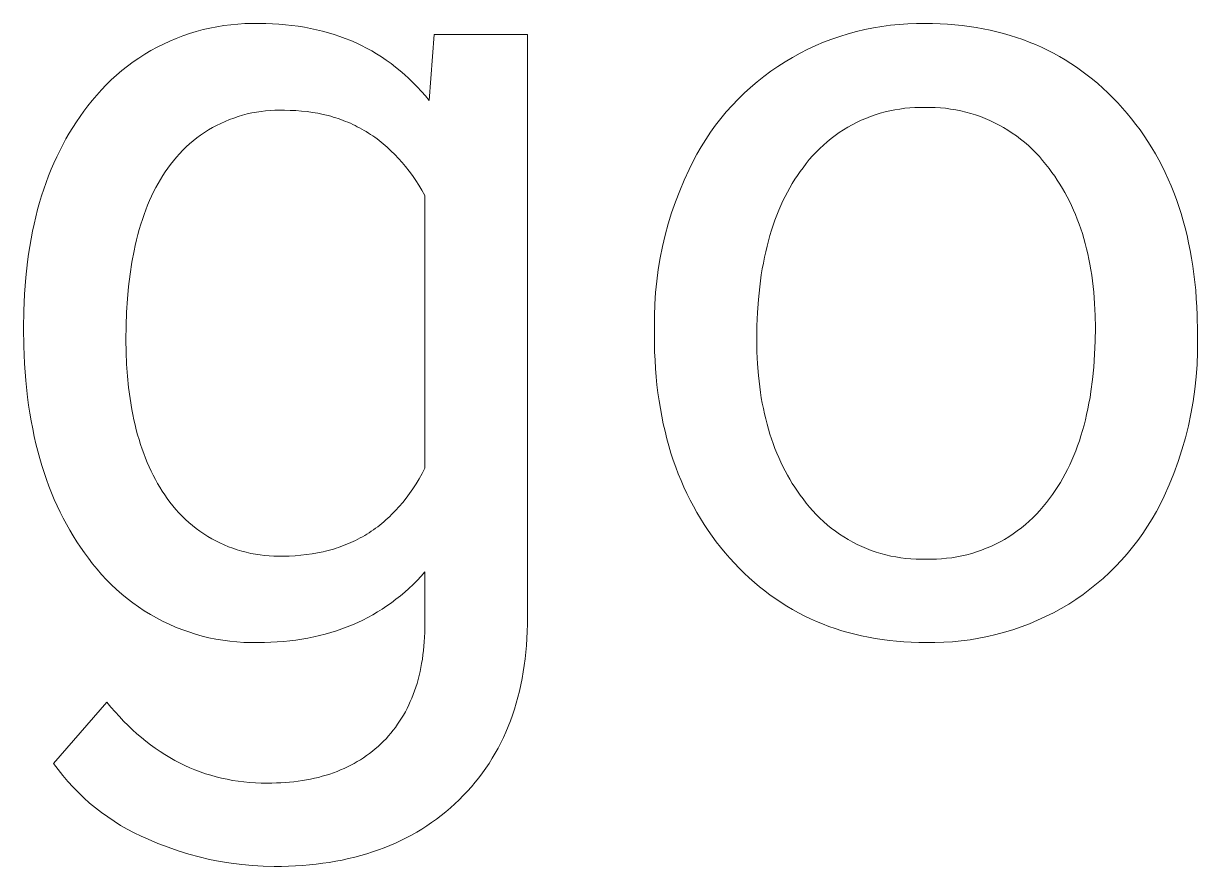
# Model space of a CAD drawing. Header units: millimetres. Extents: x -2542 to 6192, y -257 to 5845.
# Drawn here: x 3868.1 to 3989, y 409.4 to 496.2 of the extents above; entities that cross this region are included whole.
import ezdxf

# ---------------------------------------------------------------- set-up
doc = ezdxf.new("R2010")
doc.units = ezdxf.units.MM
doc.header["$MEASUREMENT"] = 0
doc.layers.add('Domyślny', color=7, linetype='Continuous', true_color=0x000000)

msp = doc.modelspace()

# ---------------------------------------------------------------- linework, layer by layer
at = {"layer": 'Domyślny', "color": 18, "lineweight": 15, "true_color": 0x000000}
for p, q in [((3887.31, 495.72), (3888.02, 495.86)), ((3888.02, 495.86), (3888.74, 495.98)), ((3888.74, 495.98), (3889.46, 496.07)), ((3889.46, 496.07), (3890.18, 496.13)), ((3890.18, 496.13), (3890.91, 496.18)), ((3890.91, 496.18), (3891.63, 496.19)), ((3891.63, 496.19), (3892.36, 496.19)), ((3892.36, 496.19), (3893.06, 496.18)), ((3893.06, 496.18), (3893.75, 496.16)), ((3893.75, 496.16), (3894.42, 496.12)), ((3894.42, 496.12), (3895.09, 496.06)), ((3895.09, 496.06), (3895.75, 495.99)), ((3895.75, 495.99), (3896.4, 495.91)), ((3896.4, 495.91), (3897.04, 495.8)), ((3955.66, 495.75), (3956.54, 495.9)), ((3956.54, 495.9), (3957.42, 496.01)), ((3957.42, 496.01), (3958.31, 496.1)), ((3958.31, 496.1), (3959.2, 496.16)), ((3959.2, 496.16), (3960.09, 496.19)), ((3960.09, 496.19), (3960.98, 496.19)), ((3960.98, 496.19), (3961.76, 496.18)), ((3961.76, 496.18), (3962.53, 496.15)), ((3962.53, 496.15), (3963.29, 496.11)), ((3963.29, 496.11), (3964.04, 496.05)), ((3964.04, 496.05), (3964.79, 495.98)), ((3964.79, 495.98), (3965.52, 495.88)), ((3965.52, 495.88), (3966.24, 495.77)), ((3883.18, 494.38), (3883.84, 494.66)), ((3883.84, 494.66), (3884.52, 494.92)), ((3884.52, 494.92), (3885.21, 495.16)), ((3885.21, 495.16), (3885.9, 495.37)), ((3885.9, 495.37), (3886.6, 495.56)), ((3886.6, 495.56), (3887.31, 495.72)), ((3897.04, 495.8), (3897.67, 495.69)), ((3897.67, 495.69), (3898.3, 495.55)), ((3898.3, 495.55), (3898.91, 495.41)), ((3898.91, 495.41), (3899.51, 495.24)), ((3899.51, 495.24), (3900.1, 495.06)), ((3900.1, 495.06), (3900.68, 494.87)), ((3900.68, 494.87), (3901.25, 494.66)), ((3901.25, 494.66), (3901.82, 494.43)), ((3909.9, 488.25), (3910.42, 495.05)), ((3910.42, 495.05), (3920.02, 495.05)), ((3920.02, 495.05), (3920.02, 435.08)), ((3951.36, 494.58), (3952.2, 494.87)), ((3952.2, 494.87), (3953.06, 495.13)), ((3953.06, 495.13), (3953.92, 495.37)), ((3953.92, 495.37), (3954.78, 495.57)), ((3954.78, 495.57), (3955.66, 495.75)), ((3966.24, 495.77), (3966.96, 495.65)), ((3966.96, 495.65), (3967.67, 495.5)), ((3967.67, 495.5), (3968.36, 495.34)), ((3968.36, 495.34), (3969.05, 495.16)), ((3969.05, 495.16), (3969.73, 494.97)), ((3969.73, 494.97), (3970.39, 494.76)), ((3970.39, 494.76), (3971.05, 494.53)), ((3881.23, 493.4), (3881.87, 493.75)), ((3881.87, 493.75), (3882.52, 494.08)), ((3882.52, 494.08), (3883.18, 494.38)), ((3901.82, 494.43), (3902.37, 494.19)), ((3902.37, 494.19), (3902.91, 493.94)), ((3902.91, 493.94), (3903.45, 493.66)), ((3903.45, 493.66), (3903.97, 493.38)), ((3948.1, 493.14), (3948.9, 493.54)), ((3948.9, 493.54), (3949.71, 493.92)), ((3949.71, 493.92), (3950.53, 494.26)), ((3950.53, 494.26), (3951.36, 494.58)), ((3971.05, 494.53), (3971.7, 494.28)), ((3971.7, 494.28), (3972.34, 494.02)), ((3972.34, 494.02), (3972.97, 493.74)), ((3972.97, 493.74), (3973.59, 493.44)), ((3973.59, 493.44), (3974.21, 493.13)), ((3878.81, 491.8), (3879.4, 492.23)), ((3879.4, 492.23), (3880, 492.64)), ((3880, 492.64), (3880.61, 493.03)), ((3880.61, 493.03), (3881.23, 493.4)), ((3903.97, 493.38), (3904.48, 493.07)), ((3904.48, 493.07), (3904.99, 492.76)), ((3904.99, 492.76), (3905.48, 492.42)), ((3905.48, 492.42), (3905.97, 492.07)), ((3945.81, 491.78), (3946.55, 492.26)), ((3946.55, 492.26), (3947.32, 492.71)), ((3947.32, 492.71), (3948.1, 493.14)), ((3974.21, 493.13), (3974.81, 492.8)), ((3974.81, 492.8), (3975.4, 492.45)), ((3975.4, 492.45), (3975.99, 492.09)), ((3877.69, 490.88), (3878.24, 491.35)), ((3878.24, 491.35), (3878.81, 491.8)), ((3905.97, 492.07), (3906.44, 491.71)), ((3906.44, 491.71), (3906.91, 491.33)), ((3906.91, 491.33), (3907.36, 490.94)), ((3944.36, 490.75), (3945.08, 491.28)), ((3945.08, 491.28), (3945.81, 491.78)), ((3975.99, 492.09), (3976.56, 491.7)), ((3976.56, 491.7), (3977.12, 491.3)), ((3977.12, 491.3), (3977.68, 490.89)), ((3876.13, 489.36), (3876.63, 489.89)), ((3876.63, 489.89), (3877.15, 490.39)), ((3877.15, 490.39), (3877.69, 490.88)), ((3907.36, 490.94), (3907.81, 490.53)), ((3907.81, 490.53), (3908.25, 490.1)), ((3908.25, 490.1), (3908.67, 489.66)), ((3942.99, 489.62), (3943.67, 490.2)), ((3943.67, 490.2), (3944.36, 490.75)), ((3977.68, 490.89), (3978.23, 490.45)), ((3978.23, 490.45), (3978.76, 490)), ((3978.76, 490), (3979.29, 489.54)), ((3875.18, 488.27), (3875.65, 488.82)), ((3875.65, 488.82), (3876.13, 489.36)), ((3908.67, 489.66), (3909.09, 489.2)), ((3909.09, 489.2), (3909.5, 488.73)), ((3909.5, 488.73), (3909.9, 488.25)), ((3941.71, 488.4), (3942.34, 489.02)), ((3942.34, 489.02), (3942.99, 489.62)), ((3979.29, 489.54), (3979.81, 489.05)), ((3979.81, 489.05), (3980.32, 488.55)), ((3874.33, 487.16), (3874.73, 487.7)), ((3874.73, 487.7), (3875.18, 488.27)), ((3940.5, 487.1), (3941.09, 487.76)), ((3941.09, 487.76), (3941.71, 488.4)), ((3958.38, 487.39), (3957.87, 487.31)), ((3958.9, 487.46), (3958.38, 487.39)), ((3959.42, 487.51), (3958.9, 487.46)), ((3959.94, 487.54), (3959.42, 487.51)), ((3960.46, 487.55), (3959.94, 487.54)), ((3960.98, 487.55), (3960.46, 487.55)), ((3961.51, 487.55), (3960.98, 487.55)), ((3962.03, 487.54), (3961.51, 487.55)), ((3962.56, 487.51), (3962.03, 487.54)), ((3963.09, 487.46), (3962.56, 487.51)), ((3963.61, 487.39), (3963.09, 487.46)), ((3980.32, 488.55), (3980.82, 488.03)), ((3980.82, 488.03), (3981.31, 487.49)), ((3981.31, 487.49), (3981.78, 486.94)), ((3873.55, 486.06), (3873.93, 486.61)), ((3873.93, 486.61), (3874.33, 487.16)), ((3889.31, 486.3), (3888.87, 486.11)), ((3889.76, 486.46), (3889.31, 486.3)), ((3890.22, 486.62), (3889.76, 486.46)), ((3890.68, 486.75), (3890.22, 486.62)), ((3891.15, 486.88), (3890.68, 486.75)), ((3891.62, 486.98), (3891.15, 486.88)), ((3892.09, 487.07), (3891.62, 486.98)), ((3892.57, 487.14), (3892.09, 487.07)), ((3893.05, 487.2), (3892.57, 487.14)), ((3893.53, 487.24), (3893.05, 487.2)), ((3894.01, 487.26), (3893.53, 487.24)), ((3894.49, 487.27), (3894.01, 487.26)), ((3894.98, 487.26), (3894.49, 487.27)), ((3895.57, 487.25), (3894.98, 487.26)), ((3896.16, 487.22), (3895.57, 487.25)), ((3896.74, 487.18), (3896.16, 487.22)), ((3897.31, 487.12), (3896.74, 487.18)), ((3897.87, 487.04), (3897.31, 487.12)), ((3898.42, 486.95), (3897.87, 487.04)), ((3898.96, 486.84), (3898.42, 486.95)), ((3899.5, 486.71), (3898.96, 486.84)), ((3899.76, 486.64), (3899.5, 486.71)), ((3900.02, 486.56), (3899.76, 486.64)), ((3900.28, 486.48), (3900.02, 486.56)), ((3900.53, 486.4), (3900.28, 486.48)), ((3900.79, 486.31), (3900.53, 486.4)), ((3901.04, 486.22), (3900.79, 486.31)), ((3901.29, 486.12), (3901.04, 486.22)), ((3939.39, 485.71), (3939.94, 486.41)), ((3939.94, 486.41), (3940.5, 487.1)), ((3954.4, 486.23), (3953.93, 486.01)), ((3954.88, 486.43), (3954.4, 486.23)), ((3955.36, 486.62), (3954.88, 486.43)), ((3955.85, 486.79), (3955.36, 486.62)), ((3956.35, 486.95), (3955.85, 486.79)), ((3956.85, 487.09), (3956.35, 486.95)), ((3957.36, 487.21), (3956.85, 487.09)), ((3957.87, 487.31), (3957.36, 487.21)), ((3964.13, 487.31), (3963.61, 487.39)), ((3964.65, 487.2), (3964.13, 487.31)), ((3965.17, 487.08), (3964.65, 487.2)), ((3965.68, 486.94), (3965.17, 487.08)), ((3966.18, 486.78), (3965.68, 486.94)), ((3966.68, 486.61), (3966.18, 486.78)), ((3967.17, 486.42), (3966.68, 486.61)), ((3967.66, 486.21), (3967.17, 486.42)), ((3968.14, 485.98), (3967.66, 486.21)), ((3981.78, 486.94), (3982.25, 486.38)), ((3982.25, 486.38), (3982.69, 485.81)), ((3872.82, 484.91), (3873.18, 485.49)), ((3873.18, 485.49), (3873.55, 486.06)), ((3887.16, 485.23), (3886.75, 484.97)), ((3887.57, 485.47), (3887.16, 485.23)), ((3888, 485.7), (3887.57, 485.47)), ((3888.43, 485.91), (3888, 485.7)), ((3888.87, 486.11), (3888.43, 485.91)), ((3901.53, 486.02), (3901.29, 486.12)), ((3901.78, 485.92), (3901.53, 486.02)), ((3902.02, 485.81), (3901.78, 485.92)), ((3902.26, 485.69), (3902.02, 485.81)), ((3902.49, 485.57), (3902.26, 485.69)), ((3902.73, 485.45), (3902.49, 485.57)), ((3902.96, 485.33), (3902.73, 485.45)), ((3903.19, 485.19), (3902.96, 485.33)), ((3903.42, 485.06), (3903.19, 485.19)), ((3903.64, 484.92), (3903.42, 485.06)), ((3938.38, 484.26), (3938.87, 484.99)), ((3938.87, 484.99), (3939.39, 485.71)), ((3952.57, 485.24), (3952.13, 484.96)), ((3953.01, 485.51), (3952.57, 485.24)), ((3953.47, 485.77), (3953.01, 485.51)), ((3953.93, 486.01), (3953.47, 485.77)), ((3968.61, 485.74), (3968.14, 485.98)), ((3969.07, 485.48), (3968.61, 485.74)), ((3969.52, 485.21), (3969.07, 485.48)), ((3969.96, 484.92), (3969.52, 485.21)), ((3982.69, 485.81), (3983.13, 485.23)), ((3983.13, 485.23), (3983.54, 484.64)), ((3872.15, 483.71), (3872.48, 484.31)), ((3872.48, 484.31), (3872.82, 484.91)), ((3885.21, 483.8), (3884.86, 483.48)), ((3885.58, 484.11), (3885.21, 483.8)), ((3885.96, 484.41), (3885.58, 484.11)), ((3886.35, 484.7), (3885.96, 484.41)), ((3886.75, 484.97), (3886.35, 484.7)), ((3903.86, 484.78), (3903.64, 484.92)), ((3904.09, 484.63), (3903.86, 484.78)), ((3904.3, 484.48), (3904.09, 484.63)), ((3904.52, 484.32), (3904.3, 484.48)), ((3904.73, 484.16), (3904.52, 484.32)), ((3904.94, 483.99), (3904.73, 484.16)), ((3905.15, 483.82), (3904.94, 483.99)), ((3905.36, 483.65), (3905.15, 483.82)), ((3937.91, 483.5), (3938.38, 484.26)), ((3950.89, 484.02), (3950.5, 483.67)), ((3951.29, 484.34), (3950.89, 484.02)), ((3951.71, 484.66), (3951.29, 484.34)), ((3952.13, 484.96), (3951.71, 484.66)), ((3970.4, 484.62), (3969.96, 484.92)), ((3970.82, 484.3), (3970.4, 484.62)), ((3971.23, 483.97), (3970.82, 484.3)), ((3971.63, 483.62), (3971.23, 483.97)), ((3983.54, 484.64), (3983.94, 484.03)), ((3983.94, 484.03), (3984.33, 483.41)), ((3871.53, 482.47), (3871.83, 483.09)), ((3871.83, 483.09), (3872.15, 483.71)), ((3884.18, 482.79), (3883.85, 482.44)), ((3884.51, 483.14), (3884.18, 482.79)), ((3884.86, 483.48), (3884.51, 483.14)), ((3905.56, 483.47), (3905.36, 483.65)), ((3905.96, 483.1), (3905.56, 483.47)), ((3906.36, 482.72), (3905.96, 483.1)), ((3906.74, 482.31), (3906.36, 482.72)), ((3937.05, 481.95), (3937.47, 482.73)), ((3937.47, 482.73), (3937.91, 483.5)), ((3949.39, 482.57), (3949.05, 482.18)), ((3949.75, 482.95), (3949.39, 482.57)), ((3950.12, 483.32), (3949.75, 482.95)), ((3950.5, 483.67), (3950.12, 483.32)), ((3972.01, 483.26), (3971.63, 483.62)), ((3972.39, 482.89), (3972.01, 483.26)), ((3972.75, 482.5), (3972.39, 482.89)), ((3984.33, 483.41), (3984.7, 482.79)), ((3984.7, 482.79), (3985.06, 482.15)), ((3870.96, 481.18), (3871.24, 481.83)), ((3871.24, 481.83), (3871.53, 482.47)), ((3883.25, 481.69), (3882.96, 481.3)), ((3883.54, 482.07), (3883.25, 481.69)), ((3883.85, 482.44), (3883.54, 482.07)), ((3907.11, 481.89), (3906.74, 482.31)), ((3907.47, 481.46), (3907.11, 481.89)), ((3907.83, 481), (3907.47, 481.46)), ((3936.66, 481.15), (3937.05, 481.95)), ((3948.41, 481.35), (3948.12, 480.96)), ((3948.73, 481.77), (3948.41, 481.35)), ((3949.05, 482.18), (3948.73, 481.77)), ((3973.09, 482.1), (3972.75, 482.5)), ((3973.43, 481.69), (3973.09, 482.1)), ((3973.75, 481.27), (3973.43, 481.69)), ((3985.06, 482.15), (3985.4, 481.5)), ((3985.4, 481.5), (3985.72, 480.84)), ((3870.44, 479.84), (3870.69, 480.51)), ((3870.69, 480.51), (3870.96, 481.18)), ((3882.45, 480.53), (3882.2, 480.13)), ((3882.7, 480.92), (3882.45, 480.53)), ((3882.96, 481.3), (3882.7, 480.92)), ((3908.17, 480.53), (3907.83, 481)), ((3908.51, 480.04), (3908.17, 480.53)), ((3936.16, 480.06), (3936.66, 481.15)), ((3947.56, 480.15), (3947.3, 479.72)), ((3947.84, 480.56), (3947.56, 480.15)), ((3948.12, 480.96), (3947.84, 480.56)), ((3974.04, 480.87), (3973.75, 481.27)), ((3974.33, 480.47), (3974.04, 480.87)), ((3974.6, 480.06), (3974.33, 480.47)), ((3985.72, 480.84), (3986.03, 480.16)), ((3986.03, 480.16), (3986.32, 479.48)), ((3869.97, 478.46), (3870.2, 479.15)), ((3870.2, 479.15), (3870.44, 479.84)), ((3881.73, 479.3), (3881.51, 478.87)), ((3881.96, 479.72), (3881.73, 479.3)), ((3882.2, 480.13), (3881.96, 479.72)), ((3908.84, 479.54), (3908.51, 480.04)), ((3909.15, 479.02), (3908.84, 479.54)), ((3909.46, 478.48), (3909.15, 479.02)), ((3935.27, 477.84), (3935.7, 478.96)), ((3935.7, 478.96), (3936.16, 480.06)), ((3947.04, 479.29), (3946.8, 478.84)), ((3947.3, 479.72), (3947.04, 479.29)), ((3974.87, 479.65), (3974.6, 480.06)), ((3975.13, 479.22), (3974.87, 479.65)), ((3975.37, 478.79), (3975.13, 479.22)), ((3986.32, 479.48), (3986.6, 478.78)), ((3869.56, 477.03), (3869.76, 477.75)), ((3869.76, 477.75), (3869.97, 478.46)), ((3881.09, 477.97), (3880.89, 477.5)), ((3881.29, 478.42), (3881.09, 477.97)), ((3881.51, 478.87), (3881.29, 478.42)), ((3909.46, 450.41), (3909.46, 478.48)), ((3934.87, 476.7), (3935.27, 477.84)), ((3946.33, 477.92), (3946.11, 477.45)), ((3946.56, 478.39), (3946.33, 477.92)), ((3946.8, 478.84), (3946.56, 478.39)), ((3975.61, 478.35), (3975.37, 478.79)), ((3975.84, 477.9), (3975.61, 478.35)), ((3976.06, 477.45), (3975.84, 477.9)), ((3986.6, 478.78), (3986.87, 478.08)), ((3986.87, 478.08), (3987.12, 477.36)), ((3869.37, 476.3), (3869.56, 477.03)), ((3880.52, 476.53), (3880.35, 476.03)), ((3880.7, 477.02), (3880.52, 476.53)), ((3880.89, 477.5), (3880.7, 477.02)), ((3934.52, 475.56), (3934.87, 476.7)), ((3945.9, 476.96), (3945.7, 476.47)), ((3946.11, 477.45), (3945.9, 476.96)), ((3976.27, 476.99), (3976.06, 477.45)), ((3976.47, 476.52), (3976.27, 476.99)), ((3976.66, 476.04), (3976.47, 476.52)), ((3987.12, 477.36), (3987.35, 476.63)), ((3987.35, 476.63), (3987.57, 475.89)), ((3869.03, 474.8), (3869.2, 475.55)), ((3869.2, 475.55), (3869.37, 476.3)), ((3880.19, 475.52), (3880.03, 474.99)), ((3880.35, 476.03), (3880.19, 475.52)), ((3934.2, 474.4), (3934.52, 475.56)), ((3945.33, 475.44), (3945.16, 474.92)), ((3945.51, 475.96), (3945.33, 475.44)), ((3945.7, 476.47), (3945.51, 475.96)), ((3976.84, 475.55), (3976.66, 476.04)), ((3977.01, 475.06), (3976.84, 475.55)), ((3987.57, 475.89), (3987.77, 475.14)), ((3868.89, 474.03), (3869.03, 474.8)), ((3879.88, 474.46), (3879.74, 473.91)), ((3880.03, 474.99), (3879.88, 474.46)), ((3933.93, 473.23), (3934.2, 474.4)), ((3944.99, 474.38), (3944.84, 473.83)), ((3945.16, 474.92), (3944.99, 474.38)), ((3977.18, 474.56), (3977.01, 475.06)), ((3977.33, 474.05), (3977.18, 474.56)), ((3987.77, 475.14), (3987.96, 474.38)), ((3987.96, 474.38), (3988.13, 473.6)), ((3868.63, 472.46), (3868.75, 473.25)), ((3868.75, 473.25), (3868.89, 474.03)), ((3879.61, 473.35), (3879.49, 472.78)), ((3879.74, 473.91), (3879.61, 473.35)), ((3933.69, 472.06), (3933.93, 473.23)), ((3944.7, 473.27), (3944.56, 472.7)), ((3944.84, 473.83), (3944.7, 473.27)), ((3977.47, 473.54), (3977.33, 474.05)), ((3977.61, 473.01), (3977.47, 473.54)), ((3977.73, 472.48), (3977.61, 473.01)), ((3988.13, 473.6), (3988.29, 472.82)), ((3868.52, 471.66), (3868.63, 472.46)), ((3879.49, 472.78), (3879.27, 471.61)), ((3933.49, 470.87), (3933.69, 472.06)), ((3944.43, 472.12), (3944.32, 471.53)), ((3944.56, 472.7), (3944.43, 472.12)), ((3977.85, 471.94), (3977.73, 472.48)), ((3977.96, 471.4), (3977.85, 471.94)), ((3988.29, 472.82), (3988.43, 472.02)), ((3988.43, 472.02), (3988.56, 471.22)), ((3868.34, 470.03), (3868.52, 471.66)), ((3879.27, 471.61), (3879.08, 470.39)), ((3933.33, 469.68), (3933.49, 470.87)), ((3944.21, 470.93), (3944.11, 470.32)), ((3944.32, 471.53), (3944.21, 470.93)), ((3978.05, 470.84), (3977.96, 471.4)), ((3978.14, 470.28), (3978.05, 470.84)), ((3988.56, 471.22), (3988.68, 470.4)), ((3868.21, 468.34), (3868.34, 470.03)), ((3879.08, 470.39), (3878.93, 469.13)), ((3933.21, 468.49), (3933.33, 469.68)), ((3944.11, 470.32), (3943.94, 469.07)), ((3978.22, 469.71), (3978.14, 470.28)), ((3978.35, 468.55), (3978.22, 469.71)), ((3988.68, 470.4), (3988.77, 469.57)), ((3988.77, 469.57), (3988.86, 468.73)), ((3868.13, 466.61), (3868.21, 468.34)), ((3878.93, 469.13), (3878.81, 467.83)), ((3933.13, 467.29), (3933.21, 468.49)), ((3943.94, 469.07), (3943.81, 467.77)), ((3978.44, 467.36), (3978.35, 468.55)), ((3988.86, 468.73), (3988.92, 467.88)), ((3878.81, 467.83), (3878.73, 466.48)), ((3933.09, 466.09), (3933.13, 467.29)), ((3943.81, 467.77), (3943.72, 466.44)), ((3978.5, 466.14), (3978.44, 467.36)), ((3988.92, 467.88), (3988.98, 467.02)), ((3988.98, 467.02), (3989.01, 466.15)), ((3868.1, 464.84), (3868.13, 466.61)), ((3878.73, 466.48), (3878.68, 465.08)), ((3933.09, 464.89), (3933.09, 466.09)), ((3943.72, 466.44), (3943.66, 465.06)), ((3978.52, 464.89), (3978.5, 466.14)), ((3989.01, 466.15), (3989.04, 464.37)), ((3868.13, 462.98), (3868.1, 464.84)), ((3878.68, 465.08), (3878.66, 463.64)), ((3933.09, 464.17), (3933.09, 464.89)), ((3943.66, 465.06), (3943.64, 463.64)), ((3978.5, 463.5), (3978.52, 464.89)), ((3878.66, 463.64), (3878.68, 462.36)), ((3933.09, 463.27), (3933.09, 464.17)), ((3933.12, 462.39), (3933.09, 463.27)), ((3943.64, 463.64), (3943.66, 462.38)), ((3978.44, 462.14), (3978.5, 463.5)), ((3989.04, 464.37), (3989.04, 463.64)), ((3989.04, 463.64), (3989.04, 462.37)), ((3868.21, 461.18), (3868.13, 462.98)), ((3878.68, 462.36), (3878.73, 461.12)), ((3933.16, 461.53), (3933.12, 462.39)), ((3943.66, 462.38), (3943.72, 461.15)), ((3978.35, 460.82), (3978.44, 462.14)), ((3989.04, 462.37), (3988.99, 461.09)), ((3868.34, 459.43), (3868.21, 461.18)), ((3878.73, 461.12), (3878.81, 459.9)), ((3933.21, 460.67), (3933.16, 461.53)), ((3943.72, 461.15), (3943.81, 459.96)), ((3978.22, 459.54), (3978.35, 460.82)), ((3988.99, 461.09), (3988.9, 459.81)), ((3878.81, 459.9), (3878.93, 458.73)), ((3933.28, 459.82), (3933.21, 460.67)), ((3933.36, 458.99), (3933.28, 459.82)), ((3943.81, 459.96), (3943.94, 458.79)), ((3988.9, 459.81), (3988.77, 458.54)), ((3868.52, 457.73), (3868.34, 459.43)), ((3878.93, 458.73), (3879.08, 457.58)), ((3933.46, 458.16), (3933.36, 458.99)), ((3943.94, 458.79), (3944.02, 458.22)), ((3978.06, 458.31), (3978.22, 459.54)), ((3988.77, 458.54), (3988.59, 457.28)), ((3868.63, 456.9), (3868.52, 457.73)), ((3879.08, 457.58), (3879.26, 456.47)), ((3933.58, 457.35), (3933.46, 458.16)), ((3933.71, 456.55), (3933.58, 457.35)), ((3944.02, 458.22), (3944.11, 457.65)), ((3944.11, 457.65), (3944.21, 457.1)), ((3977.86, 457.11), (3977.97, 457.7)), ((3977.97, 457.7), (3978.06, 458.31)), ((3988.59, 457.28), (3988.36, 456.02)), ((3868.76, 456.08), (3868.63, 456.9)), ((3868.89, 455.27), (3868.76, 456.08)), ((3879.26, 456.47), (3879.36, 455.93)), ((3933.85, 455.76), (3933.71, 456.55)), ((3944.21, 457.1), (3944.32, 456.55)), ((3944.32, 456.55), (3944.43, 456.01)), ((3944.43, 456.01), (3944.56, 455.48)), ((3977.49, 455.38), (3977.62, 455.95)), ((3977.62, 455.95), (3977.75, 456.52)), ((3977.75, 456.52), (3977.86, 457.11)), ((3988.36, 456.02), (3988.1, 454.77)), ((3869.05, 454.47), (3868.89, 455.27)), ((3879.36, 455.93), (3879.48, 455.4)), ((3879.48, 455.4), (3879.6, 454.87)), ((3879.6, 454.87), (3879.72, 454.36)), ((3934.01, 454.98), (3933.85, 455.76)), ((3934.19, 454.21), (3934.01, 454.98)), ((3944.56, 455.48), (3944.7, 454.95)), ((3944.7, 454.95), (3944.84, 454.44)), ((3977.2, 454.29), (3977.35, 454.83)), ((3977.35, 454.83), (3977.49, 455.38)), ((3988.1, 454.77), (3987.79, 453.53)), ((3869.21, 453.69), (3869.05, 454.47)), ((3869.39, 452.92), (3869.21, 453.69)), ((3879.72, 454.36), (3879.86, 453.85)), ((3879.86, 453.85), (3880.01, 453.35)), ((3934.38, 453.45), (3934.19, 454.21)), ((3944.84, 454.44), (3944.99, 453.93)), ((3944.99, 453.93), (3945.16, 453.43)), ((3976.87, 453.23), (3977.04, 453.75)), ((3977.04, 453.75), (3977.2, 454.29)), ((3987.79, 453.53), (3987.44, 452.3)), ((3869.58, 452.16), (3869.39, 452.92)), ((3880.01, 453.35), (3880.16, 452.86)), ((3880.16, 452.86), (3880.32, 452.38)), ((3880.32, 452.38), (3880.49, 451.91)), ((3934.58, 452.71), (3934.38, 453.45)), ((3934.8, 451.97), (3934.58, 452.71)), ((3945.16, 453.43), (3945.33, 452.94)), ((3945.33, 452.94), (3945.51, 452.45)), ((3945.51, 452.45), (3945.7, 451.97)), ((3976.5, 452.21), (3976.69, 452.71)), ((3976.69, 452.71), (3976.87, 453.23)), ((3869.78, 451.42), (3869.58, 452.16)), ((3869.99, 450.68), (3869.78, 451.42)), ((3880.49, 451.91), (3880.67, 451.45)), ((3880.67, 451.45), (3880.86, 450.99)), ((3935.04, 451.25), (3934.8, 451.97)), ((3935.29, 450.53), (3935.04, 451.25)), ((3945.7, 451.97), (3945.9, 451.5)), ((3945.9, 451.5), (3946.11, 451.04)), ((3975.88, 450.75), (3976.09, 451.23)), ((3976.09, 451.23), (3976.3, 451.71)), ((3976.3, 451.71), (3976.5, 452.21)), ((3987.44, 452.3), (3987.04, 451.09)), ((3870.22, 449.96), (3869.99, 450.68)), ((3870.46, 449.25), (3870.22, 449.96)), ((3880.86, 450.99), (3881.05, 450.55)), ((3881.05, 450.55), (3881.26, 450.11)), ((3881.26, 450.11), (3881.47, 449.68)), ((3909.16, 449.85), (3909.46, 450.41)), ((3935.56, 449.83), (3935.29, 450.53)), ((3946.11, 451.04), (3946.33, 450.59)), ((3946.33, 450.59), (3946.56, 450.14)), ((3946.56, 450.14), (3946.8, 449.7)), ((3975.42, 449.83), (3975.65, 450.28)), ((3975.65, 450.28), (3975.88, 450.75)), ((3987.04, 451.09), (3986.61, 449.88)), ((3870.72, 448.56), (3870.46, 449.25)), ((3881.47, 449.68), (3881.69, 449.26)), ((3881.69, 449.26), (3881.91, 448.85)), ((3881.91, 448.85), (3882.15, 448.45)), ((3908.21, 448.29), (3908.54, 448.8)), ((3908.54, 448.8), (3908.86, 449.32)), ((3908.86, 449.32), (3909.16, 449.85)), ((3935.84, 449.14), (3935.56, 449.83)), ((3936.13, 448.46), (3935.84, 449.14)), ((3946.8, 449.7), (3947.04, 449.27)), ((3947.04, 449.27), (3947.3, 448.85)), ((3947.3, 448.85), (3947.56, 448.44)), ((3974.65, 448.52), (3974.92, 448.95)), ((3974.92, 448.95), (3975.17, 449.38)), ((3975.17, 449.38), (3975.42, 449.83)), ((3986.13, 448.7), (3985.61, 447.53)), ((3986.61, 449.88), (3986.13, 448.7)), ((3870.99, 447.87), (3870.72, 448.56)), ((3871.27, 447.2), (3870.99, 447.87)), ((3882.15, 448.45), (3882.39, 448.06)), ((3882.39, 448.06), (3882.65, 447.67)), ((3882.65, 447.67), (3882.91, 447.3)), ((3907.52, 447.34), (3907.87, 447.81)), ((3907.87, 447.81), (3908.21, 448.29)), ((3936.44, 447.79), (3936.13, 448.46)), ((3936.77, 447.13), (3936.44, 447.79)), ((3947.56, 448.44), (3947.84, 448.03)), ((3947.84, 448.03), (3948.12, 447.63)), ((3948.12, 447.63), (3948.41, 447.24)), ((3973.8, 447.3), (3974.1, 447.7)), ((3974.1, 447.7), (3974.38, 448.1)), ((3974.38, 448.1), (3974.65, 448.52)), ((3985.61, 447.53), (3985.22, 446.74)), ((3871.56, 446.54), (3871.27, 447.2)), ((3871.87, 445.9), (3871.56, 446.54)), ((3882.91, 447.3), (3883.19, 446.91)), ((3883.19, 446.91), (3883.48, 446.53)), ((3883.48, 446.53), (3883.79, 446.16)), ((3906.42, 446.04), (3906.8, 446.46)), ((3906.8, 446.46), (3907.17, 446.89)), ((3907.17, 446.89), (3907.52, 447.34)), ((3937.11, 446.49), (3936.77, 447.13)), ((3937.47, 445.85), (3937.11, 446.49)), ((3948.41, 447.24), (3948.73, 446.82)), ((3948.73, 446.82), (3949.06, 446.41)), ((3949.06, 446.41), (3949.4, 446.02)), ((3972.81, 446.07), (3973.16, 446.47)), ((3973.16, 446.47), (3973.49, 446.88)), ((3973.49, 446.88), (3973.8, 447.3)), ((3985.22, 446.74), (3984.81, 445.95)), ((3872.19, 445.26), (3871.87, 445.9)), ((3872.52, 444.64), (3872.19, 445.26)), ((3883.79, 446.16), (3884.11, 445.81)), ((3884.11, 445.81), (3884.45, 445.46)), ((3884.45, 445.46), (3884.79, 445.13)), ((3884.79, 445.13), (3885.15, 444.81)), ((3905.22, 444.9), (3905.43, 445.08)), ((3905.43, 445.08), (3905.63, 445.26)), ((3905.63, 445.26), (3905.83, 445.45)), ((3905.83, 445.45), (3906.03, 445.64)), ((3906.03, 445.64), (3906.23, 445.84)), ((3906.23, 445.84), (3906.42, 446.04)), ((3937.84, 445.23), (3937.47, 445.85)), ((3938.22, 444.61), (3937.84, 445.23)), ((3949.4, 446.02), (3949.76, 445.63)), ((3949.76, 445.63), (3950.13, 445.26)), ((3950.13, 445.26), (3950.52, 444.91)), ((3971.7, 444.95), (3972.09, 445.31)), ((3972.09, 445.31), (3972.46, 445.68)), ((3972.46, 445.68), (3972.81, 446.07)), ((3984.37, 445.19), (3983.9, 444.44)), ((3984.81, 445.95), (3984.37, 445.19)), ((3872.87, 444.03), (3872.52, 444.64)), ((3873.23, 443.43), (3872.87, 444.03)), ((3885.15, 444.81), (3885.51, 444.5)), ((3885.51, 444.5), (3885.89, 444.2)), ((3885.89, 444.2), (3886.28, 443.92)), ((3886.28, 443.92), (3886.67, 443.65)), ((3903.71, 443.77), (3903.93, 443.92)), ((3903.93, 443.92), (3904.15, 444.07)), ((3904.15, 444.07), (3904.37, 444.23)), ((3904.37, 444.23), (3904.59, 444.39)), ((3904.59, 444.39), (3904.8, 444.56)), ((3904.8, 444.56), (3905.01, 444.73)), ((3905.01, 444.73), (3905.22, 444.9)), ((3938.62, 444.01), (3938.22, 444.61)), ((3939.04, 443.42), (3938.62, 444.01)), ((3950.52, 444.91), (3950.91, 444.56)), ((3950.91, 444.56), (3951.32, 444.23)), ((3951.32, 444.23), (3951.74, 443.92)), ((3951.74, 443.92), (3952.17, 443.61)), ((3970.05, 443.65), (3970.48, 443.95)), ((3970.48, 443.95), (3970.9, 444.27)), ((3970.9, 444.27), (3971.31, 444.6)), ((3971.31, 444.6), (3971.7, 444.95)), ((3983.9, 444.44), (3983.41, 443.7)), ((3873.6, 442.84), (3873.23, 443.43)), ((3873.98, 442.27), (3873.6, 442.84)), ((3886.67, 443.65), (3887.08, 443.39)), ((3887.08, 443.39), (3887.49, 443.15)), ((3887.49, 443.15), (3887.91, 442.92)), ((3887.91, 442.92), (3888.34, 442.71)), ((3888.34, 442.71), (3888.78, 442.51)), ((3901.57, 442.64), (3901.82, 442.75)), ((3901.82, 442.75), (3902.06, 442.86)), ((3902.06, 442.86), (3902.31, 442.98)), ((3902.31, 442.98), (3902.55, 443.1)), ((3902.55, 443.1), (3902.78, 443.23)), ((3902.78, 443.23), (3903.02, 443.36)), ((3903.02, 443.36), (3903.25, 443.49)), ((3903.25, 443.49), (3903.48, 443.63)), ((3903.48, 443.63), (3903.71, 443.77)), ((3939.47, 442.84), (3939.04, 443.42)), ((3939.92, 442.27), (3939.47, 442.84)), ((3952.17, 443.61), (3952.61, 443.33)), ((3952.61, 443.33), (3953.06, 443.06)), ((3953.06, 443.06), (3953.52, 442.8)), ((3953.52, 442.8), (3953.98, 442.56)), ((3968.23, 442.59), (3968.7, 442.83)), ((3968.7, 442.83), (3969.16, 443.08)), ((3969.16, 443.08), (3969.61, 443.36)), ((3969.61, 443.36), (3970.05, 443.65)), ((3982.89, 442.98), (3982.35, 442.28)), ((3983.41, 443.7), (3982.89, 442.98)), ((3874.38, 441.71), (3873.98, 442.27)), ((3874.79, 441.16), (3874.38, 441.71)), ((3888.78, 442.51), (3889.22, 442.32)), ((3889.22, 442.32), (3889.67, 442.16)), ((3889.67, 442.16), (3890.13, 442)), ((3890.13, 442), (3890.59, 441.87)), ((3890.59, 441.87), (3891.05, 441.75)), ((3891.05, 441.75), (3891.52, 441.64)), ((3891.52, 441.64), (3891.99, 441.55)), ((3891.99, 441.55), (3892.47, 441.48)), ((3892.47, 441.48), (3892.94, 441.42)), ((3896.08, 441.4), (3896.68, 441.44)), ((3896.68, 441.44), (3897.26, 441.51)), ((3897.26, 441.51), (3897.84, 441.59)), ((3897.84, 441.59), (3898.4, 441.68)), ((3898.4, 441.68), (3898.96, 441.8)), ((3898.96, 441.8), (3899.23, 441.86)), ((3899.23, 441.86), (3899.5, 441.93)), ((3899.5, 441.93), (3899.77, 442)), ((3899.77, 442), (3900.03, 442.08)), ((3900.03, 442.08), (3900.3, 442.16)), ((3900.3, 442.16), (3900.56, 442.25)), ((3900.56, 442.25), (3900.81, 442.34)), ((3900.81, 442.34), (3901.07, 442.44)), ((3901.07, 442.44), (3901.32, 442.54)), ((3901.32, 442.54), (3901.57, 442.64)), ((3940.38, 441.71), (3939.92, 442.27)), ((3940.85, 441.16), (3940.38, 441.71)), ((3953.98, 442.56), (3954.46, 442.34)), ((3954.46, 442.34), (3954.94, 442.14)), ((3954.94, 442.14), (3955.43, 441.95)), ((3955.43, 441.95), (3955.93, 441.78)), ((3955.93, 441.78), (3956.43, 441.62)), ((3956.43, 441.62), (3956.93, 441.49)), ((3956.93, 441.49), (3957.45, 441.37)), ((3964.76, 441.38), (3965.27, 441.5)), ((3965.27, 441.5), (3965.78, 441.64)), ((3965.78, 441.64), (3966.28, 441.79)), ((3966.28, 441.79), (3966.78, 441.97)), ((3966.78, 441.97), (3967.27, 442.16)), ((3967.27, 442.16), (3967.75, 442.36)), ((3967.75, 442.36), (3968.23, 442.59)), ((3981.79, 441.6), (3981.2, 440.94)), ((3982.35, 442.28), (3981.79, 441.6)), ((3875.22, 440.58), (3874.79, 441.16)), ((3875.68, 440.02), (3875.22, 440.58)), ((3892.94, 441.42), (3893.42, 441.39)), ((3893.42, 441.39), (3893.9, 441.36)), ((3893.9, 441.36), (3894.38, 441.36)), ((3894.38, 441.36), (3894.86, 441.36)), ((3894.86, 441.36), (3895.48, 441.37)), ((3895.48, 441.37), (3896.08, 441.4)), ((3941.34, 440.62), (3940.85, 441.16)), ((3941.84, 440.11), (3941.34, 440.62)), ((3957.45, 441.37), (3957.96, 441.27)), ((3957.96, 441.27), (3958.48, 441.19)), ((3958.48, 441.19), (3959, 441.12)), ((3959, 441.12), (3959.52, 441.07)), ((3959.52, 441.07), (3960.05, 441.05)), ((3960.05, 441.05), (3960.57, 441.04)), ((3960.57, 441.04), (3961.09, 441.04)), ((3961.09, 441.04), (3961.62, 441.04)), ((3961.62, 441.04), (3962.15, 441.05)), ((3962.15, 441.05), (3962.67, 441.08)), ((3962.67, 441.08), (3963.2, 441.13)), ((3963.2, 441.13), (3963.72, 441.19)), ((3963.72, 441.19), (3964.24, 441.28)), ((3964.24, 441.28), (3964.76, 441.38)), ((3980.59, 440.3), (3979.96, 439.67)), ((3981.2, 440.94), (3980.59, 440.3)), ((3876.15, 439.47), (3875.68, 440.02)), ((3876.64, 438.93), (3876.15, 439.47)), ((3909.06, 439.29), (3908.65, 438.86)), ((3909.46, 439.74), (3909.06, 439.29)), ((3909.46, 434.44), (3909.46, 439.74)), ((3942.35, 439.6), (3941.84, 440.11)), ((3942.87, 439.12), (3942.35, 439.6)), ((3943.39, 438.65), (3942.87, 439.12)), ((3979.31, 439.07), (3978.64, 438.5)), ((3979.96, 439.67), (3979.31, 439.07)), ((3877.15, 438.42), (3876.64, 438.93)), ((3877.68, 437.92), (3877.15, 438.42)), ((3878.22, 437.44), (3877.68, 437.92)), ((3907.81, 438.04), (3907.37, 437.65)), ((3908.23, 438.44), (3907.81, 438.04)), ((3908.65, 438.86), (3908.23, 438.44)), ((3943.93, 438.2), (3943.39, 438.65)), ((3944.47, 437.77), (3943.93, 438.2)), ((3977.95, 437.94), (3977.25, 437.41)), ((3978.64, 438.5), (3977.95, 437.94)), ((3878.78, 436.98), (3878.22, 437.44)), ((3879.36, 436.54), (3878.78, 436.98)), ((3906.47, 436.91), (3906.01, 436.56)), ((3906.93, 437.27), (3906.47, 436.91)), ((3907.37, 437.65), (3906.93, 437.27)), ((3945.03, 437.35), (3944.47, 437.77)), ((3945.59, 436.95), (3945.03, 437.35)), ((3946.16, 436.57), (3945.59, 436.95)), ((3976.52, 436.9), (3975.78, 436.42)), ((3977.25, 437.41), (3976.52, 436.9)), ((3879.95, 436.12), (3879.36, 436.54)), ((3880.55, 435.72), (3879.95, 436.12)), ((3881.17, 435.35), (3880.55, 435.72)), ((3904.57, 435.61), (3904.08, 435.31)), ((3905.06, 435.91), (3904.57, 435.61)), ((3905.54, 436.23), (3905.06, 435.91)), ((3906.01, 436.56), (3905.54, 436.23)), ((3946.74, 436.2), (3946.16, 436.57)), ((3947.33, 435.85), (3946.74, 436.2)), ((3947.93, 435.52), (3947.33, 435.85)), ((3948.54, 435.21), (3947.93, 435.52)), ((3974.2, 435.53), (3973.39, 435.13)), ((3975, 435.96), (3974.2, 435.53)), ((3975.78, 436.42), (3975, 435.96)), ((3881.8, 434.99), (3881.17, 435.35)), ((3882.44, 434.66), (3881.8, 434.99)), ((3883.1, 434.34), (3882.44, 434.66)), ((3883.76, 434.06), (3883.1, 434.34)), ((3902, 434.29), (3901.45, 434.07)), ((3902.53, 434.53), (3902, 434.29)), ((3903.05, 434.77), (3902.53, 434.53)), ((3903.57, 435.04), (3903.05, 434.77)), ((3904.08, 435.31), (3903.57, 435.04)), ((3909.45, 433.96), (3909.46, 434.44)), ((3920.01, 434.34), (3919.99, 433.61)), ((3920.02, 435.08), (3920.01, 434.34)), ((3949.16, 434.91), (3948.54, 435.21)), ((3949.78, 434.63), (3949.16, 434.91)), ((3950.42, 434.37), (3949.78, 434.63)), ((3951.07, 434.12), (3950.42, 434.37)), ((3971.73, 434.4), (3970.88, 434.08)), ((3972.57, 434.75), (3971.73, 434.4)), ((3973.39, 435.13), (3972.57, 434.75)), ((3884.43, 433.79), (3883.76, 434.06)), ((3885.12, 433.55), (3884.43, 433.79)), ((3885.81, 433.33), (3885.12, 433.55)), ((3886.5, 433.13), (3885.81, 433.33)), ((3887.21, 432.96), (3886.5, 433.13)), ((3898.01, 433.04), (3897.41, 432.92)), ((3898.61, 433.18), (3898.01, 433.04)), ((3899.19, 433.33), (3898.61, 433.18)), ((3899.77, 433.49), (3899.19, 433.33)), ((3900.34, 433.67), (3899.77, 433.49)), ((3900.9, 433.86), (3900.34, 433.67)), ((3901.45, 434.07), (3900.9, 433.86)), ((3909.39, 432.54), (3909.42, 433)), ((3909.42, 433), (3909.44, 433.48)), ((3909.44, 433.48), (3909.45, 433.96)), ((3919.99, 433.61), (3919.96, 432.89)), ((3951.72, 433.89), (3951.07, 434.12)), ((3952.39, 433.68), (3951.72, 433.89)), ((3953.06, 433.49), (3952.39, 433.68)), ((3953.74, 433.31), (3953.06, 433.49)), ((3954.44, 433.15), (3953.74, 433.31)), ((3955.14, 433.01), (3954.44, 433.15)), ((3955.85, 432.88), (3955.14, 433.01)), ((3967.4, 433.08), (3966.51, 432.9)), ((3968.28, 433.28), (3967.4, 433.08)), ((3969.16, 433.52), (3968.28, 433.28)), ((3970.02, 433.78), (3969.16, 433.52)), ((3970.88, 434.08), (3970.02, 433.78)), ((3887.92, 432.82), (3887.21, 432.96)), ((3888.63, 432.7), (3887.92, 432.82)), ((3889.35, 432.6), (3888.63, 432.7)), ((3890.07, 432.53), (3889.35, 432.6)), ((3890.79, 432.48), (3890.07, 432.53)), ((3891.52, 432.46), (3890.79, 432.48)), ((3892.24, 432.47), (3891.52, 432.46)), ((3892.92, 432.47), (3892.24, 432.47)), ((3893.59, 432.49), (3892.92, 432.47)), ((3894.25, 432.53), (3893.59, 432.49)), ((3894.9, 432.58), (3894.25, 432.53)), ((3895.54, 432.64), (3894.9, 432.58)), ((3896.17, 432.72), (3895.54, 432.64)), ((3896.79, 432.82), (3896.17, 432.72)), ((3897.41, 432.92), (3896.79, 432.82)), ((3909.31, 431.63), (3909.35, 432.08)), ((3909.35, 432.08), (3909.39, 432.54)), ((3919.91, 432.17), (3919.85, 431.47)), ((3919.96, 432.89), (3919.91, 432.17)), ((3956.57, 432.77), (3955.85, 432.88)), ((3957.3, 432.68), (3956.57, 432.77)), ((3958.04, 432.6), (3957.3, 432.68)), ((3958.79, 432.54), (3958.04, 432.6)), ((3959.55, 432.5), (3958.79, 432.54)), ((3960.32, 432.47), (3959.55, 432.5)), ((3961.09, 432.47), (3960.32, 432.47)), ((3962, 432.46), (3961.09, 432.47)), ((3962.91, 432.49), (3962, 432.46)), ((3963.81, 432.55), (3962.91, 432.49)), ((3964.71, 432.63), (3963.81, 432.55)), ((3965.61, 432.75), (3964.71, 432.63)), ((3966.51, 432.9), (3965.61, 432.75)), ((3909.12, 430.31), (3909.19, 430.74)), ((3909.19, 430.74), (3909.25, 431.18)), ((3909.25, 431.18), (3909.31, 431.63)), ((3919.77, 430.78), (3919.68, 430.1)), ((3919.85, 431.47), (3919.77, 430.78)), ((3908.86, 429.06), (3908.95, 429.47)), ((3908.95, 429.47), (3909.04, 429.89)), ((3909.04, 429.89), (3909.12, 430.31)), ((3919.58, 429.43), (3919.46, 428.76)), ((3919.68, 430.1), (3919.58, 429.43)), ((3908.52, 427.87), (3908.64, 428.26)), ((3908.64, 428.26), (3908.75, 428.66)), ((3908.75, 428.66), (3908.86, 429.06)), ((3919.46, 428.76), (3919.33, 428.11)), ((3908.11, 426.75), (3908.25, 427.12)), ((3908.25, 427.12), (3908.39, 427.49)), ((3908.39, 427.49), (3908.52, 427.87)), ((3919.19, 427.47), (3919.03, 426.84)), ((3919.33, 428.11), (3919.19, 427.47)), ((3871.21, 420.02), (3876.68, 426.33)), ((3876.68, 426.33), (3877.11, 425.81)), ((3877.11, 425.81), (3877.54, 425.31)), ((3907.62, 425.68), (3907.79, 426.03)), ((3907.79, 426.03), (3907.95, 426.39)), ((3907.95, 426.39), (3908.11, 426.75)), ((3918.86, 426.22), (3918.68, 425.6)), ((3919.03, 426.84), (3918.86, 426.22)), ((3877.54, 425.31), (3877.98, 424.83)), ((3877.98, 424.83), (3878.42, 424.37)), ((3906.85, 424.35), (3907.05, 424.68)), ((3907.05, 424.68), (3907.25, 425)), ((3907.25, 425), (3907.44, 425.34)), ((3907.44, 425.34), (3907.62, 425.68)), ((3918.48, 425), (3918.26, 424.41)), ((3918.68, 425.6), (3918.48, 425)), ((3878.42, 424.37), (3878.87, 423.92)), ((3878.87, 423.92), (3879.32, 423.48)), ((3879.32, 423.48), (3879.78, 423.07)), ((3905.95, 423.13), (3906.19, 423.43)), ((3906.19, 423.43), (3906.42, 423.73)), ((3906.42, 423.73), (3906.64, 424.04)), ((3906.64, 424.04), (3906.85, 424.35)), ((3918.04, 423.83), (3917.8, 423.25)), ((3918.26, 424.41), (3918.04, 423.83)), ((3879.78, 423.07), (3880.25, 422.67)), ((3880.25, 422.67), (3880.72, 422.29)), ((3880.72, 422.29), (3881.2, 421.92)), ((3904.91, 422.02), (3905.18, 422.29)), ((3905.18, 422.29), (3905.45, 422.56)), ((3905.45, 422.56), (3905.7, 422.84)), ((3905.7, 422.84), (3905.95, 423.13)), ((3917.28, 422.14), (3916.99, 421.59)), ((3917.54, 422.69), (3917.28, 422.14)), ((3917.8, 423.25), (3917.54, 422.69)), ((3881.2, 421.92), (3881.68, 421.57)), ((3881.68, 421.57), (3882.17, 421.23)), ((3882.17, 421.23), (3882.67, 420.92)), ((3882.67, 420.92), (3883.17, 420.61)), ((3903.45, 420.82), (3903.75, 421.04)), ((3903.75, 421.04), (3904.05, 421.27)), ((3904.05, 421.27), (3904.34, 421.51)), ((3904.34, 421.51), (3904.63, 421.76)), ((3904.63, 421.76), (3904.91, 422.02)), ((3916.7, 421.06), (3916.39, 420.54)), ((3916.99, 421.59), (3916.7, 421.06)), ((3871.68, 419.38), (3871.21, 420.02)), ((3883.17, 420.61), (3883.68, 420.33)), ((3883.68, 420.33), (3884.19, 420.06)), ((3884.19, 420.06), (3884.71, 419.81)), ((3884.71, 419.81), (3885.23, 419.57)), ((3901.48, 419.66), (3901.82, 419.83)), ((3901.82, 419.83), (3902.16, 420.01)), ((3902.16, 420.01), (3902.49, 420.2)), ((3902.49, 420.2), (3902.82, 420.4)), ((3902.82, 420.4), (3903.14, 420.6)), ((3903.14, 420.6), (3903.45, 420.82)), ((3916.07, 420.02), (3915.73, 419.52)), ((3916.39, 420.54), (3916.07, 420.02)), ((3872.17, 418.76), (3871.68, 419.38)), ((3872.68, 418.16), (3872.17, 418.76)), ((3885.23, 419.57), (3885.76, 419.35)), ((3885.76, 419.35), (3886.3, 419.15)), ((3886.3, 419.15), (3886.84, 418.96)), ((3886.84, 418.96), (3887.39, 418.79)), ((3887.39, 418.79), (3887.95, 418.64)), ((3887.95, 418.64), (3888.51, 418.5)), ((3888.51, 418.5), (3889.07, 418.38)), ((3897.67, 418.4), (3898.08, 418.49)), ((3898.08, 418.49), (3898.48, 418.58)), ((3898.48, 418.58), (3898.88, 418.69)), ((3898.88, 418.69), (3899.27, 418.8)), ((3899.27, 418.8), (3899.65, 418.92)), ((3899.65, 418.92), (3900.03, 419.05)), ((3900.03, 419.05), (3900.4, 419.19)), ((3900.4, 419.19), (3900.77, 419.34)), ((3900.77, 419.34), (3901.13, 419.49)), ((3901.13, 419.49), (3901.48, 419.66)), ((3915.01, 418.54), (3914.63, 418.07)), ((3915.38, 419.03), (3915.01, 418.54)), ((3915.73, 419.52), (3915.38, 419.03)), ((3873.21, 417.58), (3872.68, 418.16)), ((3873.76, 417.01), (3873.21, 417.58)), ((3889.07, 418.38), (3889.64, 418.27)), ((3889.64, 418.27), (3890.22, 418.18)), ((3890.22, 418.18), (3890.81, 418.11)), ((3890.81, 418.11), (3891.4, 418.05)), ((3891.4, 418.05), (3891.99, 418.01)), ((3891.99, 418.01), (3892.59, 417.99)), ((3892.59, 417.99), (3893.2, 417.98)), ((3893.2, 417.98), (3893.68, 417.99)), ((3893.68, 417.99), (3894.15, 418)), ((3894.15, 418), (3894.61, 418.02)), ((3894.61, 418.02), (3895.07, 418.05)), ((3895.07, 418.05), (3895.52, 418.09)), ((3895.52, 418.09), (3895.96, 418.13)), ((3895.96, 418.13), (3896.4, 418.19)), ((3896.4, 418.19), (3896.83, 418.25)), ((3896.83, 418.25), (3897.25, 418.32)), ((3897.25, 418.32), (3897.67, 418.4)), ((3914.24, 417.6), (3913.83, 417.15)), ((3914.63, 418.07), (3914.24, 417.6)), ((3874.33, 416.47), (3873.76, 417.01)), ((3874.92, 415.94), (3874.33, 416.47)), ((3912.98, 416.27), (3912.53, 415.84)), ((3913.41, 416.7), (3912.98, 416.27)), ((3913.83, 417.15), (3913.41, 416.7)), ((3875.52, 415.44), (3874.92, 415.94)), ((3876.15, 414.96), (3875.52, 415.44)), ((3876.79, 414.5), (3876.15, 414.96)), ((3911.61, 415.03), (3911.13, 414.65)), ((3912.08, 415.43), (3911.61, 415.03)), ((3912.53, 415.84), (3912.08, 415.43)), ((3877.44, 414.06), (3876.79, 414.5)), ((3878.11, 413.64), (3877.44, 414.06)), ((3878.8, 413.25), (3878.11, 413.64)), ((3910.15, 413.93), (3909.65, 413.58)), ((3910.65, 414.28), (3910.15, 413.93)), ((3911.13, 414.65), (3910.65, 414.28)), ((3879.5, 412.88), (3878.8, 413.25)), ((3880.21, 412.54), (3879.5, 412.88)), ((3880.93, 412.22), (3880.21, 412.54)), ((3908.08, 412.64), (3907.53, 412.35)), ((3908.61, 412.94), (3908.08, 412.64)), ((3909.13, 413.25), (3908.61, 412.94)), ((3909.65, 413.58), (3909.13, 413.25)), ((3881.95, 411.78), (3880.93, 412.22)), ((3883, 411.38), (3881.95, 411.78)), ((3884.05, 411.01), (3883, 411.38)), ((3905.27, 411.33), (3904.67, 411.11)), ((3905.85, 411.57), (3905.27, 411.33)), ((3906.42, 411.81), (3905.85, 411.57)), ((3906.98, 412.07), (3906.42, 411.81)), ((3907.53, 412.35), (3906.98, 412.07)), ((3885.12, 410.68), (3884.05, 411.01)), ((3886.19, 410.39), (3885.12, 410.68)), ((3887.28, 410.13), (3886.19, 410.39)), ((3888.38, 409.92), (3887.28, 410.13)), ((3900.93, 410.07), (3900.27, 409.94)), ((3901.58, 410.21), (3900.93, 410.07)), ((3902.22, 410.36), (3901.58, 410.21)), ((3902.84, 410.53), (3902.22, 410.36)), ((3903.46, 410.71), (3902.84, 410.53)), ((3904.07, 410.9), (3903.46, 410.71)), ((3904.67, 411.11), (3904.07, 410.9)), ((3889.48, 409.74), (3888.38, 409.92)), ((3890.59, 409.6), (3889.48, 409.74)), ((3891.7, 409.49), (3890.59, 409.6)), ((3892.81, 409.43), (3891.7, 409.49)), ((3893.93, 409.4), (3892.81, 409.43)), ((3894.67, 409.41), (3893.93, 409.4)), ((3895.4, 409.43), (3894.67, 409.41)), ((3896.13, 409.46), (3895.4, 409.43)), ((3896.84, 409.51), (3896.13, 409.46)), ((3897.55, 409.57), (3896.84, 409.51)), ((3898.24, 409.64), (3897.55, 409.57)), ((3898.93, 409.73), (3898.24, 409.64)), ((3899.6, 409.83), (3898.93, 409.73)), ((3900.27, 409.94), (3899.6, 409.83))]:
    msp.add_line(p, q, dxfattribs=at)

doc.saveas('drawing.dxf')
